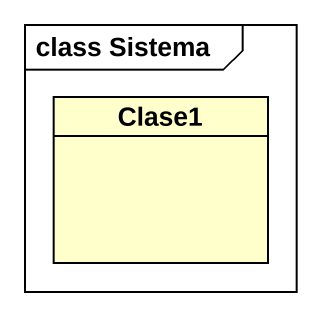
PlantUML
@startuml
mainframe class Sistema
hide circle
hide empty members
class Clase1
@enduml
